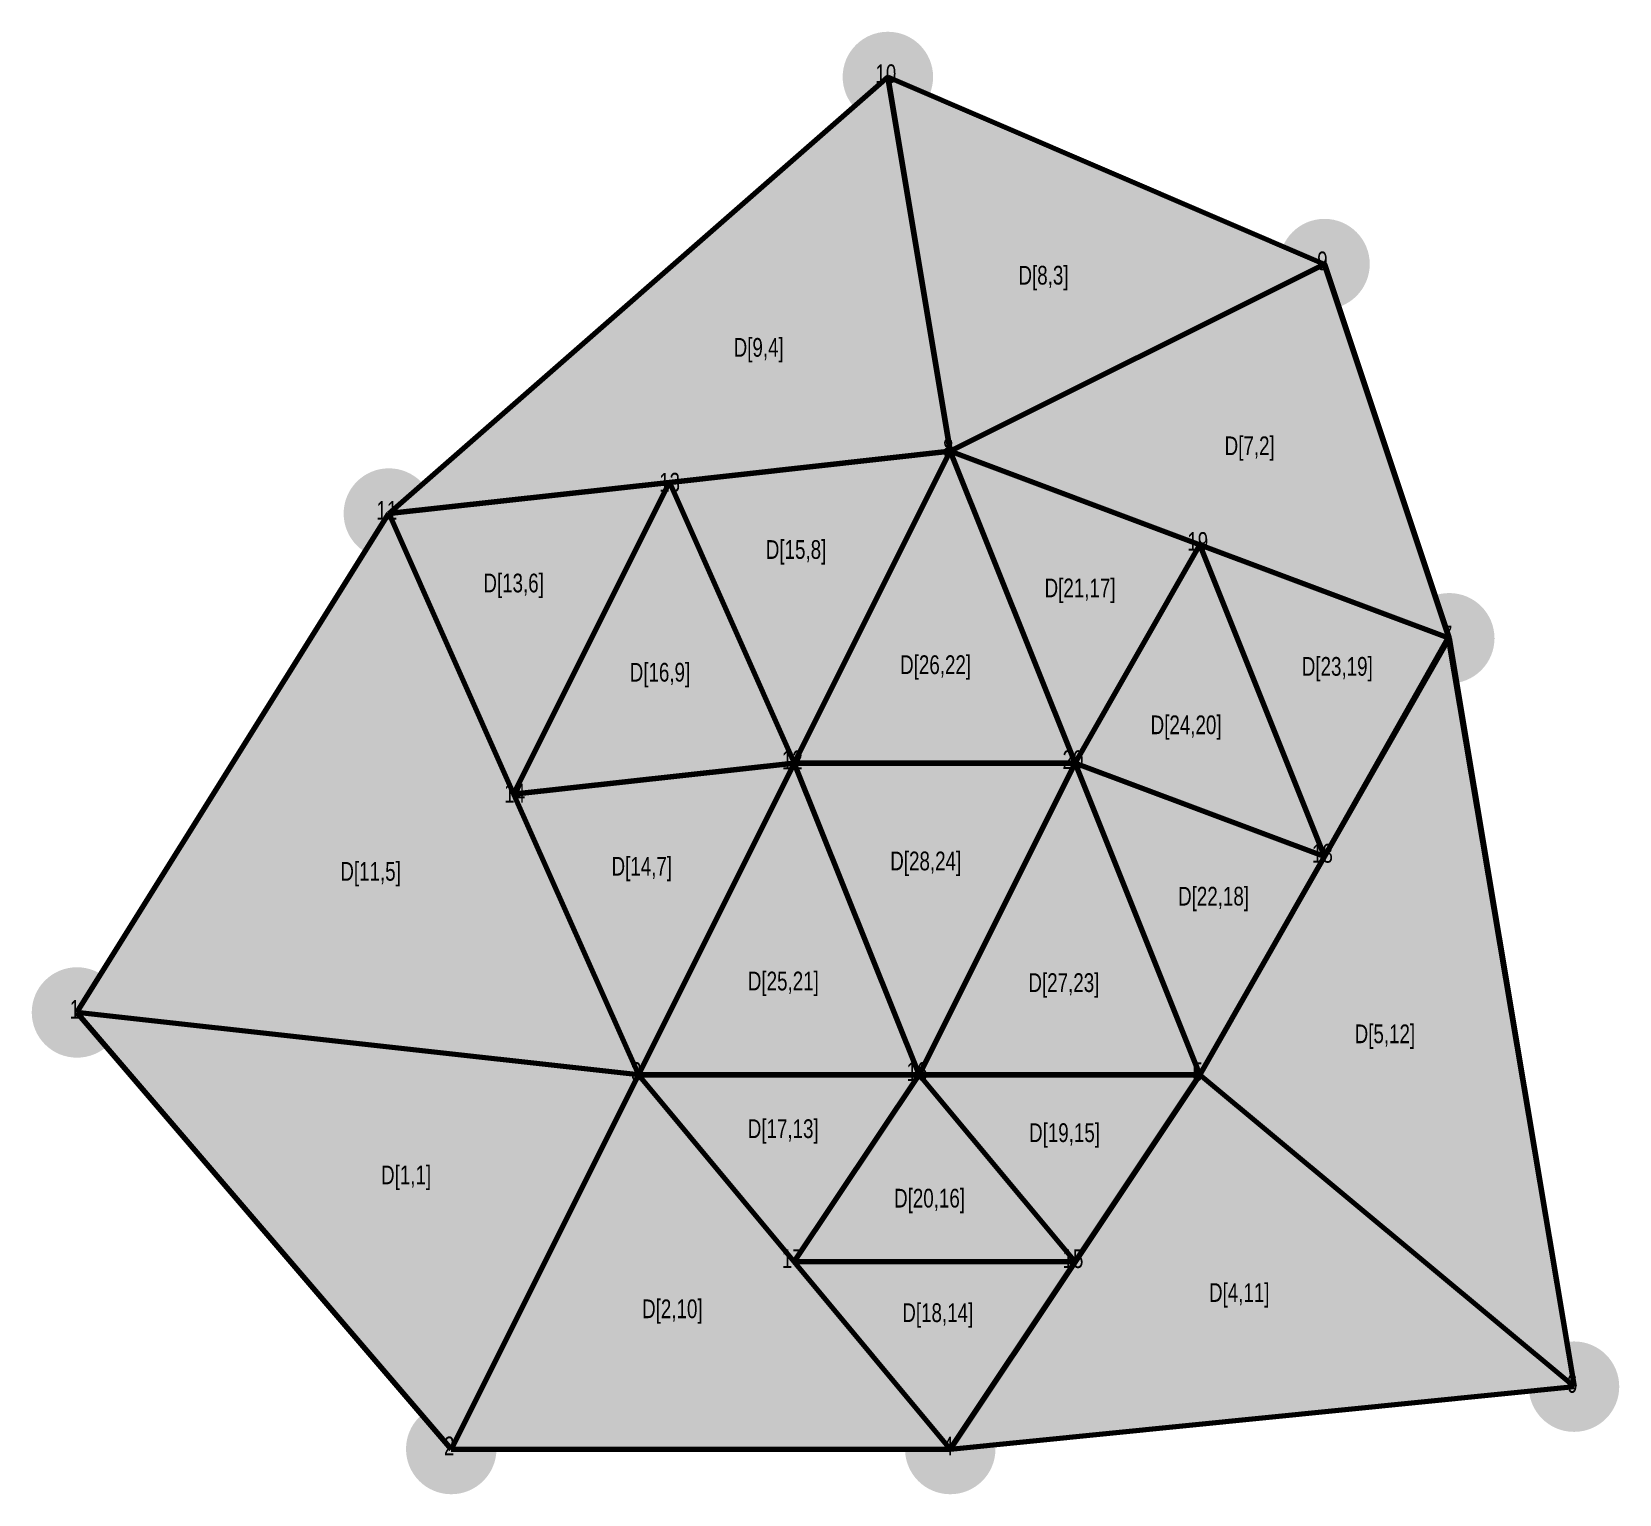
# Model space of a CAD drawing. Header units: millimetres. Extents: x -7 to 247, y -77 to 157.
import ezdxf

# ---------------------------------------------------------------- set-up
doc = ezdxf.new("R2010")
doc.units = ezdxf.units.MM
for name, color, linetype, lineweight, true_color in [('1-NGraph Vertex Idx', 7, 'CONTINUOUS', 35, 0x000000), ('1-UGrid', 7, 'CONTINUOUS', 100, 0x000000), ('1-UGrid 0Part2 BorderEdges H5Fed', 150, 'CONTINUOUS', 140, 0x3399ff), ('1-UGrid 0Part2 BorderVertices H5Fed', 150, 'CONTINUOUS', 0, 0x3399ff), ('1-UGrid 0Part2 FrontEdges H5Fed', 6, 'CONTINUOUS', 140, 0xff00ff), ('1-UGrid 0Part2 FrontVertices H5Fed', 6, 'CONTINUOUS', 0, 0xff00ff), ('1-UGrid 0Part2 GhostElems H5Fed', 2, 'CONTINUOUS', 0, 0xffff00), ('1-UGrid 0Part2 InteriorEdges H5Fed', 1, 'CONTINUOUS', 140, 0xff0000), ('1-UGrid 0Part2 InteriorElems H5Fed', 30, 'CONTINUOUS', 0, 0xff6633), ('1-UGrid 0Part2 InteriorVertices H5Fed', 1, 'CONTINUOUS', 0, 0xff0000), ('1-UGrid 0Part2 OverlapEdges H5Fed', 82, 'CONTINUOUS', 140, 0x339900), ('1-UGrid 0Part2 OverlapElems H5Fed', 3, 'CONTINUOUS', 0, 0x00ff00), ('1-UGrid 0Part2 OverlapVertices H5Fed', 82, 'CONTINUOUS', 0, 0x339900), ('1-UGrid Triangle Idx', 7, 'CONTINUOUS', 35, 0x000000)]:
    doc.layers.add(name, color=color, linetype=linetype, lineweight=lineweight, true_color=true_color)
doc.styles.get("Standard").update_dxf_attribs({"font": 'txt', "width": 0.75})

msp = doc.modelspace()

# ---------------------------------------------------------------- hatches: boundary and pattern name
at = {"layer": '1-UGrid 0Part2 BorderVertices H5Fed'}
h = msp.add_hatch(color=256, dxfattribs=at)
edge = h.paths.add_edge_path()
edge.add_arc((90, -10), 7.25, 0, 360)
edge.add_arc((115, 40), 7.25, 0, 360)
edge.add_arc((140, 90), 7.25, 0, 360)
edge.add_arc((60, -70), 7.25, 0, 360)
edge.add_arc((180, 75), 7.25, 0, 360)
edge.add_arc((220, 60), 7.25, 0, 360)
at = {"layer": '1-UGrid 0Part2 FrontVertices H5Fed'}
h = msp.add_hatch(color=256, dxfattribs=at)
edge = h.paths.add_edge_path()
edge.add_arc((70, 35), 7.25, 0, 360)
edge.add_arc((95, 85), 7.25, 0, 360)
edge.add_arc((50, 80), 7.25, 0, 360)
at = {"layer": '1-UGrid 0Part2 GhostElems H5Fed'}
msp.add_hatch(color=256, dxfattribs=at).paths.add_polyline_path([(70, 35), (95, 85), (50, 80)])
at = {"layer": '1-UGrid 0Part2 InteriorElems H5Fed'}
msp.add_hatch(color=256, dxfattribs=at).paths.add_polyline_path([(115, 40), (90, -10), (60, -70), (140, -70), (240, -60), (220, 60), (180, 75), (140, 90)])
at = {"layer": '1-UGrid 0Part2 InteriorVertices H5Fed'}
h = msp.add_hatch(color=256, dxfattribs=at)
edge = h.paths.add_edge_path()
edge.add_arc((200, 25), 7.25, 0, 360)
edge.add_arc((140, -70), 7.25, 0, 360)
edge.add_arc((160, -40), 7.25, 0, 360)
edge.add_arc((115, -40), 7.25, 0, 360)
edge.add_arc((135, -10), 7.25, 0, 360)
edge.add_arc((180, -10), 7.25, 0, 360)
edge.add_arc((240, -60), 7.25, 0, 360)
edge.add_arc((160, 40), 7.25, 0, 360)
at = {"layer": '1-UGrid 0Part2 OverlapElems H5Fed'}
for points in [[(95, 85), (140, 90), (130, 150), (50, 80)], [(140, 90), (180, 75), (220, 60), (200, 120), (130, 150)], [(95, 85), (115, 40), (140, 90)], [(70, 35), (115, 40), (95, 85)], [(70, 35), (90, -10), (0, 0), (50, 80)], [(70, 35), (115, 40), (90, -10)], [(0, 0), (60, -70), (90, -10)]]:
    msp.add_hatch(color=256, dxfattribs=at).paths.add_polyline_path(points)
at = {"layer": '1-UGrid 0Part2 OverlapVertices H5Fed'}
h = msp.add_hatch(color=256, dxfattribs=at)
edge = h.paths.add_edge_path()
edge.add_arc((130, 150), 7.25, 0, 360)
edge.add_arc((200, 120), 7.25, 0, 360)
edge.add_arc((0, 0), 7.25, 0, 360)

# ---------------------------------------------------------------- linework, layer by layer
at = {"layer": '1-UGrid'}
for p, q in [((50, 80), (130, 150)), ((130, 150), (200, 120)), ((130, 150), (140, 90)), ((140, 90), (200, 120)), ((200, 120), (220, 60)), ((95, 85), (140, 90)), ((140, 90), (115, 40)), ((115, 40), (140, 90)), ((140, 90), (180, 75)), ((160, 40), (140, 90)), ((50, 80), (95, 85)), ((70, 35), (95, 85)), ((95, 85), (115, 40)), ((0, 0), (50, 80)), ((50, 80), (70, 35)), ((160, 40), (180, 75)), ((200, 25), (180, 75)), ((180, 75), (220, 60)), ((220, 60), (200, 25)), ((220, 60), (240, -60)), ((70, 35), (115, 40)), ((115, 40), (90, -10)), ((115, 40), (160, 40)), ((135, -10), (115, 40)), ((160, 40), (135, -10)), ((160, 40), (200, 25)), ((180, -10), (160, 40)), ((70, 35), (90, -10)), ((200, 25), (180, -10)), ((0, 0), (60, -70)), ((90, -10), (0, 0)), ((90, -10), (60, -70)), ((115, -40), (90, -10)), ((90, -10), (135, -10)), ((115, -40), (135, -10)), ((135, -10), (180, -10)), ((135, -10), (160, -40)), ((180, -10), (160, -40)), ((240, -60), (180, -10)), ((140, -70), (115, -40)), ((160, -40), (115, -40)), ((160, -40), (140, -70)), ((140, -70), (240, -60)), ((60, -70), (140, -70))]:
    msp.add_line(p, q, dxfattribs=at)
at = {"layer": '1-UGrid 0Part2 BorderEdges H5Fed'}
for p, q in [((140, 90), (115, 40)), ((180, 75), (140, 90)), ((219.8, 60.08), (180, 75)), ((115, 40), (90.2, -9.6)), ((90.2, -9.6), (60, -70))]:
    msp.add_line(p, q, dxfattribs=at)
at = {"layer": '1-UGrid 0Part2 BorderVertices H5Fed'}
msp.add_line((227.25, 60), (227.25, 60), dxfattribs=at)
at = {"layer": '1-UGrid 0Part2 FrontEdges H5Fed'}
for p, q in [((95, 85), (50, 80)), ((70, 35), (95, 85)), ((50, 80), (70, 35))]:
    msp.add_line(p, q, dxfattribs=at)
at = {"layer": '1-UGrid 0Part2 InteriorEdges H5Fed'}
for p, q in [((140, 90), (160, 40)), ((160, 40), (180, 75)), ((180, 75), (200, 25)), ((200, 25), (219.8, 60.08)), ((219.8, 60.08), (240, -60)), ((160, 40), (115, 40)), ((115, 40), (135, -10)), ((135, -10), (160, 40)), ((200, 25), (160, 40)), ((160, 40), (180, -10)), ((180, -10), (200, 25)), ((135, -10), (90, -10)), ((90, -10), (115, -40)), ((115, -40), (135, -10)), ((180, -10), (135, -10)), ((135, -10), (160, -40)), ((160, -40), (180, -10)), ((240, -60), (180, -10)), ((160, -40), (115, -40)), ((115, -40), (140, -70)), ((140, -70), (160, -40)), ((140, -70), (240, -60)), ((60, -70), (140, -70))]:
    msp.add_line(p, q, dxfattribs=at)
at = {"layer": '1-UGrid 0Part2 OverlapEdges H5Fed'}
for p, q in [((50, 80), (130, 150)), ((130, 150), (200, 120)), ((140, 90), (130, 150)), ((200, 120), (140, 90)), ((220, 60), (200, 120)), ((140, 90), (95, 85)), ((95, 85), (115, 40)), ((0, 0), (50, 80)), ((115, 40), (70, 35)), ((70, 35), (90, -10)), ((60, -70), (0, 0)), ((90, -10), (0, 0))]:
    msp.add_line(p, q, dxfattribs=at)

# ---------------------------------------------------------------- texts
at = {"layer": '1-NGraph Vertex Idx', "char_height": 3, "width": 100, "attachment_point": 5}
for s, insert in [('10', (129.67, 150.5)), ('9', (199.67, 120.5)), ('8', (139.67, 90.5)), ('13', (95, 85)), ('11', (49.67, 80.5)), ('19', (179.67, 75.5)), ('7', (219.67, 60.5)), ('12', (114.67, 40.5)), ('20', (159.67, 40.5)), ('14', (70.18, 35.16)), ('18', (199.67, 25.5)), ('1', (-0.33, 0.5)), ('3', (89.67, -9.5)), ('16', (134.67, -9.5)), ('5', (179.67, -9.5)), ('17', (114.67, -39.5)), ('15', (159.67, -39.5)), ('6', (239.67, -59.5)), ('2', (59.67, -69.5)), ('4', (139.67, -69.5))]:
    msp.add_mtext(s, dxfattribs=dict(at, insert=insert))
at = {"layer": '1-UGrid Triangle Idx', "char_height": 3, "width": 100, "attachment_point": 5}
for s, insert in [('D[8,3]', (154.95, 117.76)), ('D[9,4]', (109.29, 106.19)), ('D[7,2]', (188, 90.41)), ('D[15,8]', (115.28, 73.78)), ('D[13,6]', (70, 68.41)), ('D[21,17]', (160.81, 67.62)), ('D[16,9]', (93.46, 54.1)), ('D[26,22]', (137.65, 55.31)), ('D[23,19]', (202.05, 55.04)), ('D[24,20]', (177.81, 45.67)), ('D[28,24]', (136.07, 23.84)), ('D[11,5]', (47.07, 22.17)), ('D[14,7]', (90.55, 23)), ('D[22,18]', (182.21, 18.19)), ('D[25,21]', (113.24, 4.59)), ('D[27,23]', (158.22, 4.33)), ('D[5,12]', (209.68, -3.88)), ('D[17,13]', (113.22, -19.09)), ('D[19,15]', (158.32, -19.73)), ('D[1,1]', (52.76, -26.5)), ('D[20,16]', (136.68, -30.23)), ('D[4,11]', (186.33, -45.36)), ('D[2,10]', (95.45, -47.97)), ('D[18,14]', (138, -48.59))]:
    msp.add_mtext(s, dxfattribs=dict(at, insert=insert))

doc.saveas('drawing.dxf')
